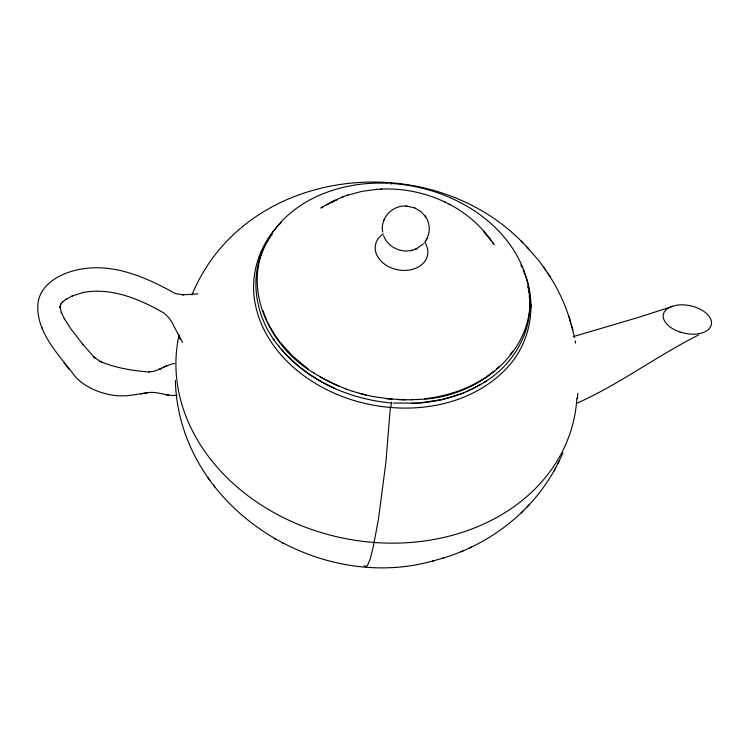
<?xml version="1.0" encoding="UTF-8"?>
<svg xmlns="http://www.w3.org/2000/svg" width="749" height="749" viewBox="0 0 749 749"><rect width="100%" height="100%" fill="white"/><g stroke="black" fill="none" stroke-linecap="round" stroke-linejoin="round"><path stroke-width="1.12" d="M525.508 275.95C537.136 307.09 529.712 344.184 506.661 368.246C470.438 406.641 411.716 415.255 362.207 402.737C312.361 390.566 263.227 353.444 254.576 300.321C250.316 273.245 259.791 244.792 278.703 225.103M390.809 407.1L391.605 402.166M390.369 407.184L385.894 462.536L378.432 519.132L373.489 545.871L370.296 558.688L367.469 565.504L366.224 566.665L364.117 565.776M577.348 398.674L577.844 393.225M405.902 206.115C392.242 205.095 379.93 218.408 382.664 231.984M383.722 220.683L384.321 219.214M426.696 239.062C430.497 232.021 430.029 222.884 425.366 216.349M191.894 294.984C245.606 165.126 430.132 146.411 523.308 243.266M557.743 463.884L562.976 452.939M441.526 558.576C489.312 544.654 531.977 512.044 555.589 467.938M425.189 241.562L427.108 238.294M426.153 240.101L426.556 239.343M553.829 471.28L559.522 460.513M269.172 238.734C247.039 271.747 254.108 317.379 279.218 346.703M269.649 237.976L270.651 236.478M271.157 235.71L272.215 234.24M510.238 354.511L512.316 351.758M279.321 224.428L281.259 222.462M520.808 513.28L523.176 510.902M526.903 507.101L529.328 504.657M423.428 243.762L416.369 248.808M497.177 368.517L499.414 366.458M498.591 367.272L496.428 369.201M494.031 371.158L486.55 376.794M483.639 382.72C513.449 365.137 533.831 330.468 529.14 295.434M485.034 381.85L486.373 380.96M323.278 206.471L320.844 208.035L333.118 201.022L343.445 196.622M485.652 377.365C467.545 389.471 446.273 396.287 424.73 398.777M485.043 381.85L472.104 389.087M418.082 399.395C481.888 398.796 548.305 342.087 525.311 274.48C506.511 218.905 447.134 186.801 391.015 183.439M480.849 384.415L466 391.858M698.517 334.99C656.836 356 619.236 384.377 576.543 403.449M325.122 205.526L333.221 201.5M158.872 369.557L161.756 368.19C152.234 372.768 170.051 363.574 174.489 363.518M470.625 389.808L462.882 393.141M411.557 250.4L416.154 248.902M415.555 249.174L417.006 248.528M460.963 551.751L463.172 550.777M469.295 548.034L471.636 547.004M388.993 182.7L390.266 182.644L391.184 184.188M334.138 201.069L332.163 201.893L336.984 199.927M159.209 369.397L154.041 371.242L148.808 372.028M419.805 402.981C435.103 401.717 450.252 398.309 464.474 392.513M461.328 393.749L441.732 399.638M346.656 195.489L361.992 191.341L377.14 189.338M342.031 197.137L347.976 195.012M699.332 333.605C704.294 332.668 709.986 330.094 711.353 324.766A14.156 10.327 24.2 0 0 710.277 318.166C707.093 312.548 701.13 309.197 695.222 307.09A33.237 24.445 24.2 0 0 676.263 305.264L637.118 317.782L573.135 336.685M672.518 306.116C668.464 307.38 664.185 310.105 663.324 314.561A14.072 10.336 23.5 0 0 664.054 319.963C667.116 326.274 673.744 329.888 680.12 332.069M175.35 380.445C178.59 506.268 316.93 594.547 434.429 560.542M432.604 561.067L443.511 558.014M441.741 399.638L418.129 403.112L393.225 403.074M383.572 235.551C387.336 246.505 399.966 252.872 411.098 250.494M410.658 250.587L412.034 250.297M140.849 393.815C160.735 390.566 126.899 396.24 125.738 395.715C119.643 396.146 113.502 395.669 107.575 394.161C95.516 391.371 83.822 385.885 75.312 376.71C59.049 354.801 33.677 330.403 38.358 300.546C42.562 282.879 60.781 273.554 77.147 269.893C111.788 262.038 145.802 277.036 175.322 293.589L183.411 294.834L182.85 294.834L197.895 293.842M146.504 392.879C157.477 390.688 165.838 396.474 176.979 395.313M380.969 189.113C403.14 188.046 425.572 192.662 445.543 202.361M418.129 403.112L411.388 403.468M376.241 189.394L381.747 189.057M411.463 399.741L418.41 399.46M411.744 399.797L398.402 399.648M149.07 372C132.891 370.764 115.149 367.937 99.786 361.243L101.592 362.151M405.125 399.882L385.613 398.58M388.132 183.29C341.881 180.846 290.022 198.962 267.009 241.618C240.869 288.992 270.511 348.482 314.411 373.274M406.632 206.144L413.982 207.651M405.696 206.106L406.801 206.144M391.615 402.962C348.959 399.348 306.519 380.305 279.208 346.703M392.148 399.292L372.562 396.502L359.192 393.337M165.988 394.695L168.759 395.2M365.943 395.051L352.498 391.306M345.832 388.993L352.648 391.315M414.646 207.904L420.732 211.415L425.741 216.892M413.813 207.585L414.852 207.988M346.029 389.012L332.696 383.488L320.048 376.859M339.475 386.418L326.648 380.389L313.981 373.133M334.878 388.497L321.958 382.065L309.712 374.556M449.194 204.205C467.301 213.493 482.927 227.518 494.031 244.586L492.327 242.142M444.803 201.996L450.046 204.627M274.153 538.568L275.379 539.243M282.523 543.147L283.59 543.727M100.207 361.458L93.709 356.842L95.226 358.144M309.721 374.556L298.374 366.055L288.15 356.711M308.597 369.332L292.653 356.168L280.145 342.274M94.29 357.339L82.718 344.231L83.27 344.924L70.874 328.802L64.171 318.391L64.629 319.186L61.24 312.314L61.605 313.204L59.883 306.556L59.826 307.502L60.781 304L60.369 304.824L62.804 301.735L62.176 302.306L66.146 299.16L65.509 299.581L72.55 295.827L71.96 296.089L83.504 292.4L83.036 292.494C111.564 287.204 139.698 299.085 163.919 313.035L167.879 316.649L171.212 321.059L182.522 342.443M526.369 246.402L538.896 260.699L545.899 270.455M521.004 240.925L528.803 248.883M286.979 355.503L284.667 353.032M483.526 231.507L491.241 240.635M283.525 351.787L281.324 349.259M64.18 363.012L69.432 369.791M208.053 477.759L209.757 480.1M213.428 485.09L215.066 487.337M275.754 336.273L279.461 341.432M424.87 215.637L425.235 216.161M273.441 338.866L274.359 340.196M547.734 273.198C557.874 288.281 565.645 305.03 570.672 322.501M543.484 266.859L550.253 276.933M275.192 335.402L269.912 326.62M178.618 335.767L180.49 339.278L179.919 338.202M267.234 321.293L269.415 325.731M520.836 264.893L522.044 267.412M266.354 319.336L264.547 315.067M523.167 269.958L525.208 275.089M41.991 327.575L42.347 328.455M263.039 310.798L264.172 314M571.094 323.989L574.614 337.602M568.95 316.612L572.863 330.009M527.633 286.455L527.989 288.112M575.185 340.889L575.56 343.07M528.448 290.565L528.831 293.009M530.957 307.773L530.901 304.15M576.889 398.009A201.912 164.499 11.3 0 1 354.343 540.169A201.912 164.499 11.3 0 1 178.974 335.318M699.323 333.595A32.759 23.865 23.4 0 1 680.129 332.041M424.674 242.208A26.561 20.139 11.2 0 1 416.107 268.105A26.561 20.139 11.2 0 1 380.96 260.998A26.561 20.139 11.2 0 1 383.31 233.838M166.821 365.755L163.881 367.085L166.821 365.755"/></g></svg>
